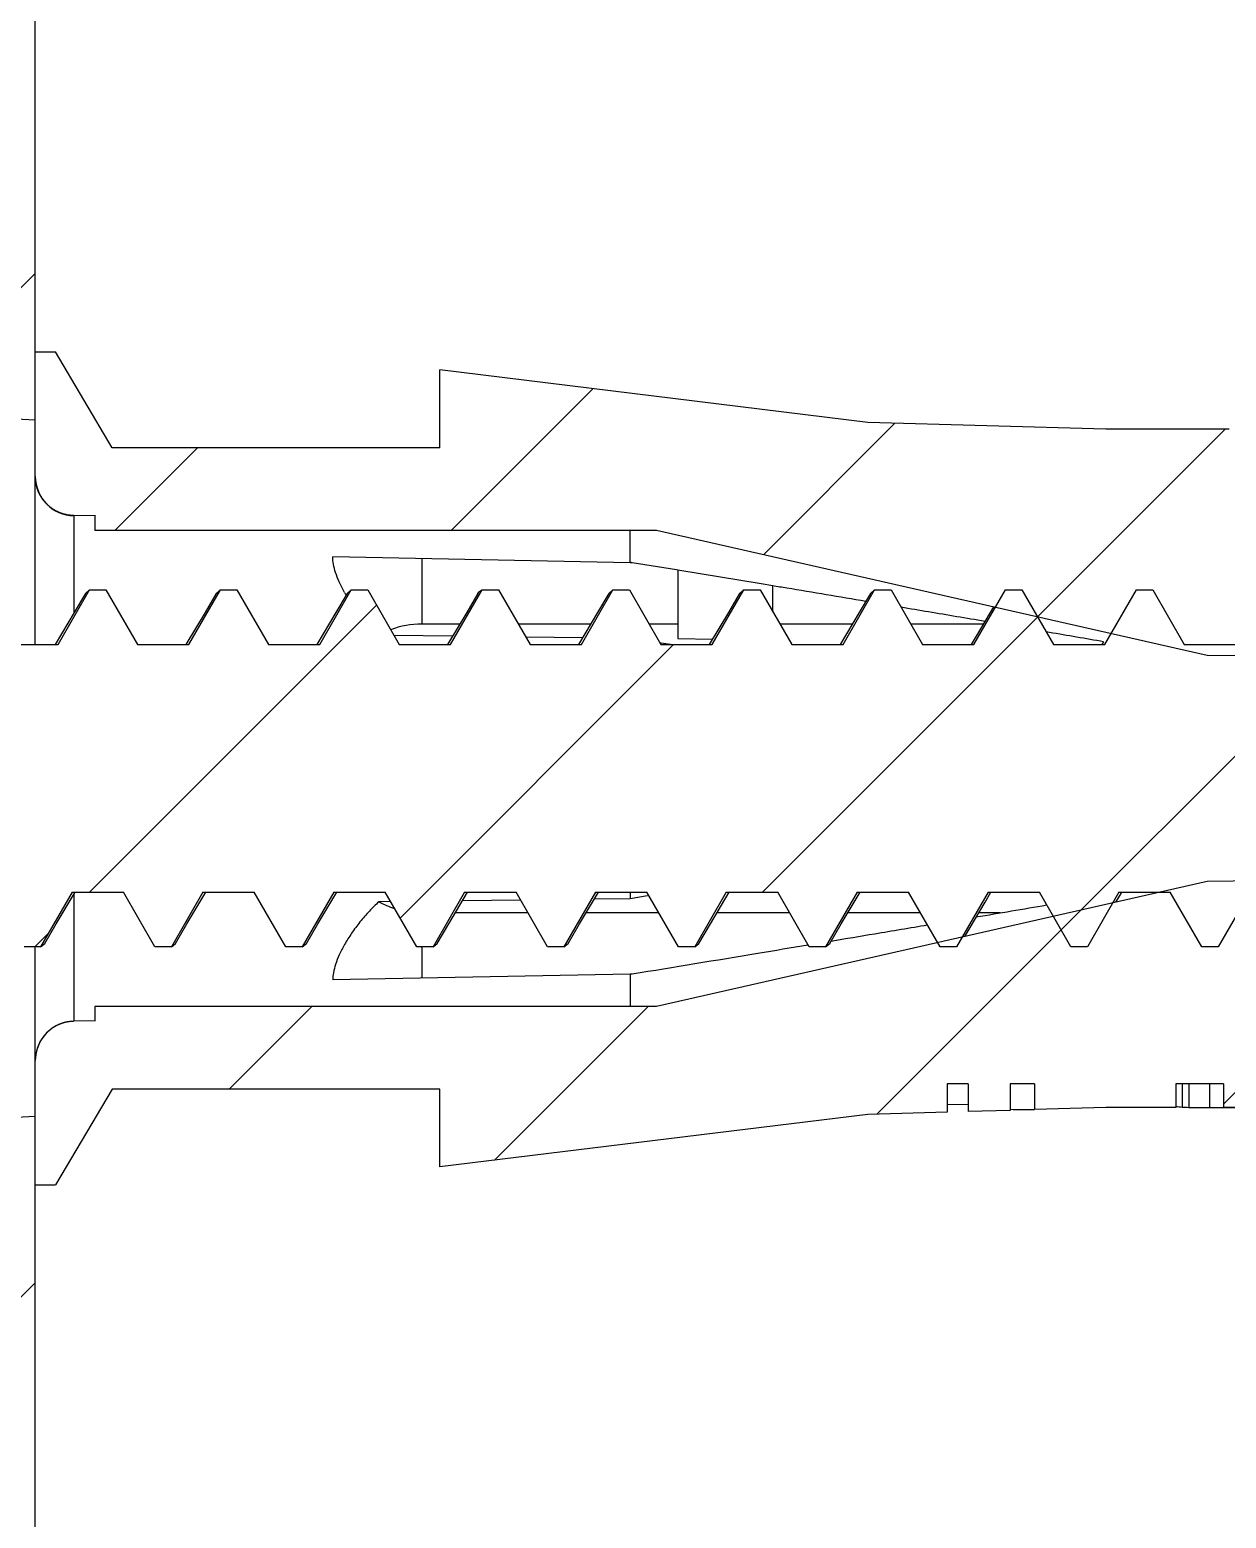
# Model space of a CAD drawing. Header units: millimetres. Extents: x 4625 to 5204, y 1432 to 1835.
# Drawn here: x 4853.82 to 4863.88, y 1698.96 to 1711.47 of the extents above; entities that cross this region are included whole.
import ezdxf

# ---------------------------------------------------------------- set-up
doc = ezdxf.new("R2010")
doc.units = ezdxf.units.MM
pattern_1 = [(45, (3863.7628, 1211.4677), (-1.4142136, 1.4142136), [])]

msp = doc.modelspace()

# ---------------------------------------------------------------- hatches: boundary and pattern name
at = {"linetype": 'Continuous'}
h = msp.add_hatch(dxfattribs=at)
h.set_pattern_fill('DEFAULT__7', color=5, scale=2, angle=45, style=0, pattern_type=0)
h.set_pattern_definition(pattern_1)
edge = h.paths.add_edge_path()
edge.add_line((4850.268, 1626.466), (4850.268, 1628.466))
edge.add_line((4851.368, 1628.562), (4850.268, 1628.466))
edge.add_line((4851.368, 1628.562), (4851.368, 1631.966))
edge.add_line((4850.268, 1632.062), (4851.368, 1631.966))
edge.add_line((4850.268, 1632.062), (4850.268, 1632.666))
edge.add_line((4852.468, 1634.166), (4850.268, 1632.666))
edge.add_line((4852.468, 1635.666), (4852.468, 1634.166))
edge.add_line((4853.868, 1635.739), (4852.468, 1635.666))
edge.add_line((4853.868, 1626.91), (4853.868, 1635.739))
edge.add_spline(control_points=[(4853.868, 1626.91), (4853.868, 1626.74), (4853.751, 1626.618), (4853.581, 1626.61)], knot_values=[0, 0, 0, 0, 1, 1, 1, 1], weights=[1, 0.814909, 0.814909, 1], degree=3, periodic=0)
edge.add_line((4850.268, 1626.466), (4853.581, 1626.61))
edge = h.paths.add_edge_path()
edge.add_line((4850.268, 1715.466), (4850.268, 1717.466))
edge.add_line((4850.268, 1717.466), (4853.581, 1717.321))
edge.add_spline(control_points=[(4853.868, 1717.021), (4853.868, 1717.191), (4853.751, 1717.313), (4853.581, 1717.321)], knot_values=[0, 0, 0, 0, 1, 1, 1, 1], weights=[1, 0.814909, 0.814909, 1], degree=3, periodic=0)
edge.add_line((4853.868, 1708.192), (4853.868, 1717.021))
edge.add_line((4853.868, 1708.192), (4852.468, 1708.266))
edge.add_line((4852.468, 1709.766), (4852.468, 1708.266))
edge.add_line((4852.468, 1709.766), (4850.268, 1711.266))
edge.add_line((4850.268, 1711.266), (4850.268, 1711.869))
edge.add_line((4850.268, 1711.869), (4851.368, 1711.966))
edge.add_line((4851.368, 1711.966), (4851.368, 1715.369))
edge.add_line((4851.368, 1715.369), (4850.268, 1715.466))
edge = h.paths.add_edge_path()
edge.add_line((4853.868, 1641.592), (4853.868, 1660.84))
edge.add_line((4853.868, 1641.592), (4852.468, 1641.666))
edge.add_line((4852.468, 1643.166), (4852.468, 1641.666))
edge.add_line((4852.468, 1643.166), (4850.268, 1644.666))
edge.add_line((4850.268, 1644.666), (4850.268, 1645.269))
edge.add_line((4850.268, 1645.269), (4851.368, 1645.366))
edge.add_line((4851.368, 1645.366), (4851.368, 1659.966))
edge.add_line((4850.268, 1660.062), (4851.368, 1659.966))
edge.add_line((4850.268, 1660.062), (4850.268, 1660.966))
edge.add_line((4850.268, 1660.966), (4851.368, 1660.927))
edge.add_line((4851.368, 1660.927), (4853.868, 1660.84))
edge = h.paths.add_edge_path()
edge.add_line((4853.868, 1683.091), (4853.868, 1702.339))
edge.add_line((4851.368, 1683.004), (4853.868, 1683.091))
edge.add_line((4850.268, 1682.966), (4851.368, 1683.004))
edge.add_line((4850.268, 1682.966), (4850.268, 1683.869))
edge.add_line((4850.268, 1683.869), (4851.368, 1683.966))
edge.add_line((4851.368, 1683.966), (4851.368, 1698.566))
edge.add_line((4850.268, 1698.662), (4851.368, 1698.566))
edge.add_line((4850.268, 1698.662), (4850.268, 1699.266))
edge.add_line((4852.468, 1700.766), (4850.268, 1699.266))
edge.add_line((4852.468, 1702.266), (4852.468, 1700.766))
edge.add_line((4853.868, 1702.339), (4852.468, 1702.266))
h = msp.add_hatch(dxfattribs=at)
h.set_pattern_fill('DEFAULT__5', color=5, scale=2, angle=45, style=0, pattern_type=0)
h.set_pattern_definition(pattern_1)
edge = h.paths.add_edge_path()
edge.add_line((4852.468, 1701.766), (4852.468, 1704.226))
edge.add_line((4852.168, 1701.766), (4852.468, 1701.766))
edge.add_line((4852.168, 1701.766), (4852.168, 1702.566))
edge.add_spline(control_points=[(4850.65, 1703.505), (4850.927, 1702.894), (4851.497, 1702.54), (4852.168, 1702.566)], knot_values=[0, 0, 0, 0, 1, 1, 1, 1], weights=[1, 0.886633, 0.886633, 1], degree=3, periodic=0)
edge.add_line((4850.65, 1703.505), (4851.967, 1704.516))
edge.add_line((4852.168, 1705.266), (4851.967, 1704.516))
edge.add_line((4852.168, 1705.266), (4851.967, 1706.016))
edge.add_line((4850.65, 1707.026), (4851.967, 1706.016))
edge.add_spline(control_points=[(4850.65, 1707.026), (4850.927, 1707.637), (4851.497, 1707.991), (4852.168, 1707.966)], knot_values=[0, 0, 0, 0, 1, 1, 1, 1], weights=[1, 0.886633, 0.886633, 1], degree=3, periodic=0)
edge.add_line((4852.168, 1707.966), (4852.168, 1708.766))
edge.add_line((4852.168, 1708.766), (4852.468, 1708.766))
edge.add_line((4852.468, 1706.306), (4852.468, 1708.766))
edge.add_line((4852.468, 1706.306), (4852.966, 1706.306))
edge.add_line((4852.966, 1706.306), (4853.224, 1706.754))
edge.add_line((4853.224, 1706.754), (4853.362, 1706.754))
edge.add_line((4853.362, 1706.754), (4853.621, 1706.306))
edge.add_line((4853.621, 1706.306), (4854.059, 1706.306))
edge.add_line((4854.059, 1706.306), (4854.324, 1706.766))
edge.add_line((4854.324, 1706.766), (4854.462, 1706.766))
edge.add_line((4854.462, 1706.766), (4854.727, 1706.306))
edge.add_line((4854.727, 1706.306), (4855.159, 1706.306))
edge.add_line((4855.159, 1706.306), (4855.424, 1706.766))
edge.add_line((4855.424, 1706.766), (4855.562, 1706.766))
edge.add_line((4855.562, 1706.766), (4855.827, 1706.306))
edge.add_line((4855.827, 1706.306), (4856.259, 1706.306))
edge.add_line((4856.259, 1706.306), (4856.524, 1706.766))
edge.add_line((4856.524, 1706.766), (4856.662, 1706.766))
edge.add_line((4856.662, 1706.766), (4856.927, 1706.306))
edge.add_line((4856.927, 1706.306), (4857.359, 1706.306))
edge.add_line((4857.359, 1706.306), (4857.624, 1706.766))
edge.add_line((4857.624, 1706.766), (4857.762, 1706.766))
edge.add_line((4857.762, 1706.766), (4858.027, 1706.306))
edge.add_line((4858.027, 1706.306), (4858.459, 1706.306))
edge.add_line((4858.459, 1706.306), (4858.724, 1706.766))
edge.add_line((4858.724, 1706.766), (4858.862, 1706.766))
edge.add_line((4858.862, 1706.766), (4859.127, 1706.306))
edge.add_line((4859.127, 1706.306), (4859.559, 1706.306))
edge.add_line((4859.559, 1706.306), (4859.824, 1706.766))
edge.add_line((4859.824, 1706.766), (4859.962, 1706.766))
edge.add_line((4859.962, 1706.766), (4860.227, 1706.306))
edge.add_line((4860.227, 1706.306), (4860.659, 1706.306))
edge.add_line((4860.659, 1706.306), (4860.924, 1706.766))
edge.add_line((4860.924, 1706.766), (4861.062, 1706.766))
edge.add_line((4861.062, 1706.766), (4861.327, 1706.306))
edge.add_line((4861.327, 1706.306), (4861.759, 1706.306))
edge.add_line((4861.759, 1706.306), (4862.024, 1706.766))
edge.add_line((4862.024, 1706.766), (4862.162, 1706.766))
edge.add_line((4862.162, 1706.766), (4862.427, 1706.306))
edge.add_line((4862.427, 1706.306), (4862.859, 1706.306))
edge.add_line((4862.859, 1706.306), (4863.124, 1706.766))
edge.add_line((4863.124, 1706.766), (4863.262, 1706.766))
edge.add_line((4863.262, 1706.766), (4863.527, 1706.306))
edge.add_line((4863.527, 1706.306), (4863.959, 1706.306))
edge.add_line((4863.959, 1706.306), (4864.224, 1706.766))
edge.add_line((4864.224, 1706.766), (4864.362, 1706.766))
edge.add_line((4864.362, 1706.766), (4864.627, 1706.306))
edge.add_line((4864.627, 1706.306), (4865.059, 1706.306))
edge.add_line((4865.059, 1706.306), (4865.324, 1706.766))
edge.add_line((4865.324, 1706.766), (4865.462, 1706.766))
edge.add_line((4865.462, 1706.766), (4865.727, 1706.306))
edge.add_line((4865.727, 1706.306), (4866.159, 1706.306))
edge.add_line((4866.159, 1706.306), (4866.424, 1706.766))
edge.add_line((4866.424, 1706.766), (4866.562, 1706.766))
edge.add_line((4866.562, 1706.766), (4866.827, 1706.306))
edge.add_line((4866.827, 1706.306), (4867.259, 1706.306))
edge.add_line((4867.259, 1706.306), (4867.524, 1706.766))
edge.add_line((4867.524, 1706.766), (4867.662, 1706.766))
edge.add_line((4867.662, 1706.766), (4867.927, 1706.306))
edge.add_line((4867.927, 1706.306), (4868.359, 1706.306))
edge.add_line((4868.359, 1706.306), (4868.624, 1706.766))
edge.add_line((4868.624, 1706.766), (4868.762, 1706.766))
edge.add_line((4868.762, 1706.766), (4869.027, 1706.306))
edge.add_line((4869.027, 1706.306), (4869.459, 1706.306))
edge.add_line((4869.459, 1706.306), (4869.724, 1706.766))
edge.add_line((4869.724, 1706.766), (4869.862, 1706.766))
edge.add_line((4869.862, 1706.766), (4870.127, 1706.306))
edge.add_line((4870.127, 1706.306), (4870.559, 1706.306))
edge.add_line((4870.559, 1706.306), (4870.824, 1706.766))
edge.add_line((4870.824, 1706.766), (4870.962, 1706.766))
edge.add_line((4870.962, 1706.766), (4871.227, 1706.306))
edge.add_line((4871.227, 1706.306), (4871.659, 1706.306))
edge.add_line((4871.659, 1706.306), (4871.924, 1706.766))
edge.add_line((4871.924, 1706.766), (4872.062, 1706.766))
edge.add_line((4872.062, 1706.766), (4872.327, 1706.306))
edge.add_line((4872.327, 1706.306), (4872.759, 1706.306))
edge.add_line((4872.759, 1706.306), (4873.024, 1706.766))
edge.add_line((4873.024, 1706.766), (4873.162, 1706.766))
edge.add_line((4873.162, 1706.766), (4873.427, 1706.306))
edge.add_line((4873.427, 1706.306), (4873.859, 1706.306))
edge.add_line((4873.859, 1706.306), (4874.124, 1706.766))
edge.add_line((4874.124, 1706.766), (4874.262, 1706.766))
edge.add_line((4874.262, 1706.766), (4874.527, 1706.306))
edge.add_line((4874.527, 1706.306), (4874.659, 1706.306))
edge.add_spline(control_points=[(4874.659, 1706.306), (4874.798, 1706.306), (4874.935, 1706.286), (4875.069, 1706.249)], knot_values=[0, 0, 0, 0, 1, 1, 1, 1], weights=[1, 0.993634, 0.993634, 1], degree=3, periodic=0)
edge.add_line((4875.069, 1706.249), (4875.224, 1706.518))
edge.add_line((4875.224, 1706.518), (4875.362, 1706.518))
edge.add_line((4875.362, 1706.518), (4875.65, 1706.018))
edge.add_line((4875.65, 1706.018), (4877.468, 1705.266))
edge.add_line((4876.076, 1704.689), (4877.468, 1705.266))
edge.add_line((4876.076, 1704.689), (4875.912, 1704.404))
edge.add_line((4875.912, 1704.404), (4875.774, 1704.404))
edge.add_line((4875.774, 1704.404), (4875.7, 1704.533))
edge.add_line((4875.233, 1704.34), (4875.7, 1704.533))
edge.add_spline(control_points=[(4875.101, 1704.292), (4875.146, 1704.306), (4875.19, 1704.322), (4875.233, 1704.34)], knot_values=[0, 0, 0, 0, 1, 1, 1, 1], weights=[1, 0.999274, 0.999274, 1], degree=3, periodic=0)
edge.add_line((4875.101, 1704.292), (4874.812, 1703.791))
edge.add_line((4874.812, 1703.791), (4874.674, 1703.791))
edge.add_line((4874.674, 1703.791), (4874.423, 1704.226))
edge.add_line((4873.977, 1704.226), (4874.423, 1704.226))
edge.add_line((4873.977, 1704.226), (4873.712, 1703.766))
edge.add_line((4873.712, 1703.766), (4873.574, 1703.766))
edge.add_line((4873.574, 1703.766), (4873.309, 1704.226))
edge.add_line((4872.877, 1704.226), (4873.309, 1704.226))
edge.add_line((4872.877, 1704.226), (4872.612, 1703.766))
edge.add_line((4872.612, 1703.766), (4872.474, 1703.766))
edge.add_line((4872.474, 1703.766), (4872.209, 1704.226))
edge.add_line((4871.777, 1704.226), (4872.209, 1704.226))
edge.add_line((4871.777, 1704.226), (4871.512, 1703.766))
edge.add_line((4871.512, 1703.766), (4871.374, 1703.766))
edge.add_line((4871.374, 1703.766), (4871.109, 1704.226))
edge.add_line((4870.677, 1704.226), (4871.109, 1704.226))
edge.add_line((4870.677, 1704.226), (4870.412, 1703.766))
edge.add_line((4870.412, 1703.766), (4870.274, 1703.766))
edge.add_line((4870.274, 1703.766), (4870.009, 1704.226))
edge.add_line((4869.577, 1704.226), (4870.009, 1704.226))
edge.add_line((4869.577, 1704.226), (4869.312, 1703.766))
edge.add_line((4869.312, 1703.766), (4869.174, 1703.766))
edge.add_line((4869.174, 1703.766), (4868.909, 1704.226))
edge.add_line((4868.477, 1704.226), (4868.909, 1704.226))
edge.add_line((4868.477, 1704.226), (4868.212, 1703.766))
edge.add_line((4868.212, 1703.766), (4868.074, 1703.766))
edge.add_line((4868.074, 1703.766), (4867.809, 1704.226))
edge.add_line((4867.377, 1704.226), (4867.809, 1704.226))
edge.add_line((4867.377, 1704.226), (4867.112, 1703.766))
edge.add_line((4867.112, 1703.766), (4866.974, 1703.766))
edge.add_line((4866.974, 1703.766), (4866.709, 1704.226))
edge.add_line((4866.277, 1704.226), (4866.709, 1704.226))
edge.add_line((4866.277, 1704.226), (4866.012, 1703.766))
edge.add_line((4866.012, 1703.766), (4865.874, 1703.766))
edge.add_line((4865.874, 1703.766), (4865.609, 1704.226))
edge.add_line((4865.177, 1704.226), (4865.609, 1704.226))
edge.add_line((4865.177, 1704.226), (4864.912, 1703.766))
edge.add_line((4864.912, 1703.766), (4864.774, 1703.766))
edge.add_line((4864.774, 1703.766), (4864.509, 1704.226))
edge.add_line((4864.077, 1704.226), (4864.509, 1704.226))
edge.add_line((4864.077, 1704.226), (4863.812, 1703.766))
edge.add_line((4863.812, 1703.766), (4863.674, 1703.766))
edge.add_line((4863.674, 1703.766), (4863.409, 1704.226))
edge.add_line((4862.977, 1704.226), (4863.409, 1704.226))
edge.add_line((4862.977, 1704.226), (4862.712, 1703.766))
edge.add_line((4862.712, 1703.766), (4862.574, 1703.766))
edge.add_line((4862.574, 1703.766), (4862.309, 1704.226))
edge.add_line((4861.877, 1704.226), (4862.309, 1704.226))
edge.add_line((4861.877, 1704.226), (4861.612, 1703.766))
edge.add_line((4861.612, 1703.766), (4861.474, 1703.766))
edge.add_line((4861.474, 1703.766), (4861.209, 1704.226))
edge.add_line((4860.777, 1704.226), (4861.209, 1704.226))
edge.add_line((4860.777, 1704.226), (4860.512, 1703.766))
edge.add_line((4860.512, 1703.766), (4860.374, 1703.766))
edge.add_line((4860.374, 1703.766), (4860.109, 1704.226))
edge.add_line((4859.677, 1704.226), (4860.109, 1704.226))
edge.add_line((4859.677, 1704.226), (4859.412, 1703.766))
edge.add_line((4859.412, 1703.766), (4859.274, 1703.766))
edge.add_line((4859.274, 1703.766), (4859.009, 1704.226))
edge.add_line((4858.577, 1704.226), (4859.009, 1704.226))
edge.add_line((4858.577, 1704.226), (4858.312, 1703.766))
edge.add_line((4858.312, 1703.766), (4858.174, 1703.766))
edge.add_line((4858.174, 1703.766), (4857.909, 1704.226))
edge.add_line((4857.477, 1704.226), (4857.909, 1704.226))
edge.add_line((4857.477, 1704.226), (4857.212, 1703.766))
edge.add_line((4857.212, 1703.766), (4857.074, 1703.766))
edge.add_line((4857.074, 1703.766), (4856.809, 1704.226))
edge.add_line((4856.377, 1704.226), (4856.809, 1704.226))
edge.add_line((4856.377, 1704.226), (4856.112, 1703.766))
edge.add_line((4856.112, 1703.766), (4855.974, 1703.766))
edge.add_line((4855.974, 1703.766), (4855.709, 1704.226))
edge.add_line((4855.277, 1704.226), (4855.709, 1704.226))
edge.add_line((4855.277, 1704.226), (4855.012, 1703.766))
edge.add_line((4855.012, 1703.766), (4854.874, 1703.766))
edge.add_line((4854.874, 1703.766), (4854.609, 1704.226))
edge.add_line((4854.177, 1704.226), (4854.609, 1704.226))
edge.add_line((4854.177, 1704.226), (4853.912, 1703.766))
edge.add_line((4853.912, 1703.766), (4853.774, 1703.766))
edge.add_line((4853.774, 1703.766), (4853.509, 1704.226))
edge.add_line((4852.944, 1704.226), (4853.509, 1704.226))
edge.add_line((4852.944, 1704.226), (4852.812, 1703.997))
edge.add_line((4852.812, 1703.997), (4852.674, 1703.997))
edge.add_line((4852.674, 1703.997), (4852.543, 1704.226))
edge.add_line((4852.468, 1704.226), (4852.543, 1704.226))
h = msp.add_hatch(dxfattribs=at)
h.set_pattern_fill('DEFAULT__6', color=5, scale=2, angle=45, style=0, pattern_type=0)
h.set_pattern_definition(pattern_1)
edge = h.paths.add_edge_path()
edge.add_line((4878.718, 1704.466), (4863.718, 1704.316))
edge.add_line((4878.718, 1704.466), (4878.718, 1703.216))
edge.add_line((4878.718, 1703.216), (4877.318, 1702.816))
edge.add_line((4877.318, 1702.816), (4876.018, 1702.816))
edge.add_line((4876.018, 1702.816), (4874.318, 1702.416))
edge.add_line((4874.318, 1702.416), (4873.674, 1702.416))
edge.add_line((4873.674, 1702.616), (4873.674, 1702.416))
edge.add_line((4873.674, 1702.616), (4873.044, 1702.616))
edge.add_line((4873.044, 1702.616), (4873.044, 1702.416))
edge.add_line((4873.044, 1702.416), (4872.097, 1702.416))
edge.add_line((4872.097, 1702.616), (4872.097, 1702.416))
edge.add_line((4872.097, 1702.616), (4871.867, 1702.616))
edge.add_line((4871.867, 1702.616), (4871.867, 1702.416))
edge.add_line((4871.867, 1702.416), (4871.169, 1702.416))
edge.add_line((4871.169, 1702.616), (4871.169, 1702.416))
edge.add_line((4871.169, 1702.616), (4870.255, 1702.616))
edge.add_line((4870.255, 1702.616), (4870.255, 1702.416))
edge.add_line((4870.255, 1702.416), (4869.868, 1702.416))
edge.add_line((4869.868, 1702.616), (4869.868, 1702.416))
edge.add_line((4869.868, 1702.616), (4869.472, 1702.616))
edge.add_line((4869.472, 1702.616), (4869.472, 1702.416))
edge.add_line((4869.472, 1702.416), (4869.206, 1702.416))
edge.add_line((4869.206, 1702.616), (4869.206, 1702.416))
edge.add_line((4869.206, 1702.616), (4869.046, 1702.616))
edge.add_line((4869.046, 1702.616), (4869.046, 1702.416))
edge.add_line((4869.046, 1702.416), (4868.78, 1702.416))
edge.add_line((4868.78, 1702.616), (4868.78, 1702.416))
edge.add_line((4868.78, 1702.616), (4868.62, 1702.616))
edge.add_line((4868.62, 1702.616), (4868.62, 1702.416))
edge.add_line((4868.62, 1702.416), (4868.354, 1702.416))
edge.add_line((4868.354, 1702.616), (4868.354, 1702.416))
edge.add_line((4868.354, 1702.616), (4868.195, 1702.616))
edge.add_line((4868.195, 1702.616), (4868.195, 1702.416))
edge.add_line((4868.195, 1702.416), (4867.929, 1702.416))
edge.add_line((4867.929, 1702.616), (4867.929, 1702.416))
edge.add_line((4867.929, 1702.616), (4867.769, 1702.616))
edge.add_line((4867.769, 1702.616), (4867.769, 1702.416))
edge.add_line((4867.769, 1702.416), (4867.503, 1702.416))
edge.add_line((4867.503, 1702.616), (4867.503, 1702.416))
edge.add_line((4867.503, 1702.616), (4867.343, 1702.616))
edge.add_line((4867.343, 1702.616), (4867.343, 1702.416))
edge.add_line((4867.343, 1702.416), (4867.077, 1702.416))
edge.add_line((4867.077, 1702.616), (4867.077, 1702.416))
edge.add_line((4867.077, 1702.616), (4865.968, 1702.616))
edge.add_line((4865.968, 1702.616), (4865.968, 1702.416))
edge.add_line((4865.968, 1702.416), (4865.647, 1702.416))
edge.add_line((4865.647, 1702.416), (4865.647, 1702.666))
edge.add_line((4865.647, 1702.666), (4865.489, 1702.666))
edge.add_line((4865.489, 1702.416), (4865.489, 1702.666))
edge.add_line((4865.489, 1702.416), (4865.154, 1702.416))
edge.add_line((4865.154, 1702.416), (4865.154, 1702.666))
edge.add_line((4865.154, 1702.666), (4864.982, 1702.666))
edge.add_line((4864.982, 1702.416), (4864.982, 1702.666))
edge.add_line((4864.982, 1702.416), (4864.647, 1702.416))
edge.add_line((4864.647, 1702.416), (4864.647, 1702.666))
edge.add_line((4864.647, 1702.666), (4864.489, 1702.666))
edge.add_line((4864.489, 1702.416), (4864.489, 1702.666))
edge.add_line((4864.489, 1702.416), (4863.856, 1702.416))
edge.add_line((4863.856, 1702.616), (4863.856, 1702.416))
edge.add_line((4863.856, 1702.616), (4863.457, 1702.616))
edge.add_line((4863.457, 1702.616), (4863.457, 1702.416))
edge.add_line((4863.457, 1702.416), (4862.868, 1702.416))
edge.add_line((4862.868, 1702.416), (4862.268, 1702.398))
edge.add_line((4862.268, 1702.616), (4862.268, 1702.398))
edge.add_line((4862.268, 1702.616), (4862.064, 1702.616))
edge.add_line((4862.064, 1702.616), (4862.064, 1702.392))
edge.add_line((4862.064, 1702.392), (4861.709, 1702.382))
edge.add_line((4861.709, 1702.616), (4861.709, 1702.382))
edge.add_line((4861.709, 1702.616), (4861.535, 1702.616))
edge.add_line((4861.535, 1702.616), (4861.535, 1702.377))
edge.add_line((4861.535, 1702.377), (4860.868, 1702.358))
edge.add_line((4860.868, 1702.358), (4857.268, 1701.916))
edge.add_line((4857.268, 1701.916), (4857.268, 1702.57))
edge.add_line((4857.268, 1702.57), (4854.515, 1702.57))
edge.add_line((4854.515, 1702.57), (4854.038, 1701.766))
edge.add_line((4853.868, 1701.766), (4854.038, 1701.766))
edge.add_line((4853.868, 1701.766), (4853.868, 1702.811))
edge.add_spline(control_points=[(4854.193, 1703.141), (4854.002, 1703.137), (4853.868, 1703.001), (4853.868, 1702.811)], knot_values=[0, 0, 0, 0, 1, 1, 1, 1], weights=[1, 0.808503, 0.808503, 1], degree=3, periodic=0)
edge.add_line((4854.374, 1703.143), (4854.193, 1703.141))
edge.add_line((4854.374, 1703.143), (4854.368, 1703.143))
edge.add_line((4854.368, 1703.266), (4854.368, 1703.143))
edge.add_line((4859.089, 1703.266), (4854.368, 1703.266))
edge.add_line((4863.718, 1704.316), (4859.089, 1703.266))
edge = h.paths.add_edge_path()
edge.add_line((4878.718, 1706.066), (4863.718, 1706.216))
edge.add_line((4863.718, 1706.216), (4859.089, 1707.266))
edge.add_line((4859.089, 1707.266), (4854.368, 1707.266))
edge.add_line((4854.368, 1707.388), (4854.368, 1707.266))
edge.add_line((4854.374, 1707.388), (4854.368, 1707.388))
edge.add_line((4854.374, 1707.388), (4854.193, 1707.391))
edge.add_spline(control_points=[(4854.193, 1707.391), (4854.002, 1707.394), (4853.868, 1707.53), (4853.868, 1707.72)], knot_values=[0, 0, 0, 0, 1, 1, 1, 1], weights=[1, 0.808503, 0.808503, 1], degree=3, periodic=0)
edge.add_line((4853.868, 1707.72), (4853.868, 1708.766))
edge.add_line((4853.868, 1708.766), (4854.038, 1708.766))
edge.add_line((4854.515, 1707.961), (4854.038, 1708.766))
edge.add_line((4857.268, 1707.961), (4854.515, 1707.961))
edge.add_line((4857.268, 1707.961), (4857.268, 1708.616))
edge.add_line((4860.868, 1708.173), (4857.268, 1708.616))
edge.add_line((4862.868, 1708.116), (4860.868, 1708.173))
edge.add_line((4863.903, 1708.116), (4862.868, 1708.116))
edge.add_line((4863.903, 1708.116), (4863.903, 1707.916))
edge.add_line((4864.452, 1707.916), (4863.903, 1707.916))
edge.add_line((4864.452, 1708.116), (4864.452, 1707.916))
edge.add_line((4864.519, 1708.116), (4864.452, 1708.116))
edge.add_line((4864.519, 1708.116), (4864.519, 1707.916))
edge.add_line((4865.05, 1707.916), (4864.519, 1707.916))
edge.add_line((4865.05, 1708.116), (4865.05, 1707.916))
edge.add_line((4865.41, 1708.116), (4865.05, 1708.116))
edge.add_line((4865.41, 1708.116), (4865.41, 1707.916))
edge.add_line((4865.864, 1707.916), (4865.41, 1707.916))
edge.add_line((4865.864, 1708.116), (4865.864, 1707.916))
edge.add_line((4865.945, 1708.116), (4865.864, 1708.116))
edge.add_line((4865.945, 1708.116), (4865.945, 1707.916))
edge.add_line((4866.258, 1707.916), (4865.945, 1707.916))
edge.add_line((4866.258, 1708.116), (4866.258, 1707.916))
edge.add_line((4866.588, 1708.116), (4866.258, 1708.116))
edge.add_line((4866.588, 1708.116), (4866.588, 1707.916))
edge.add_line((4867.738, 1707.916), (4866.588, 1707.916))
edge.add_line((4867.738, 1708.116), (4867.738, 1707.916))
edge.add_line((4868.091, 1708.116), (4867.738, 1708.116))
edge.add_line((4868.091, 1708.116), (4868.091, 1707.916))
edge.add_line((4868.545, 1707.916), (4868.091, 1707.916))
edge.add_line((4868.545, 1708.116), (4868.545, 1707.916))
edge.add_line((4868.626, 1708.116), (4868.545, 1708.116))
edge.add_line((4868.626, 1708.116), (4868.626, 1707.916))
edge.add_line((4868.939, 1707.916), (4868.626, 1707.916))
edge.add_line((4868.939, 1708.116), (4868.939, 1707.916))
edge.add_line((4869.419, 1708.116), (4868.939, 1708.116))
edge.add_line((4869.419, 1708.116), (4869.419, 1707.916))
edge.add_line((4869.793, 1707.916), (4869.419, 1707.916))
edge.add_line((4869.793, 1708.116), (4869.793, 1707.916))
edge.add_line((4869.859, 1708.116), (4869.793, 1708.116))
edge.add_line((4869.859, 1708.116), (4869.859, 1707.916))
edge.add_line((4870.351, 1707.916), (4869.859, 1707.916))
edge.add_line((4870.351, 1708.116), (4870.351, 1707.916))
edge.add_line((4874.318, 1708.116), (4870.351, 1708.116))
edge.add_line((4876.018, 1707.716), (4874.318, 1708.116))
edge.add_line((4877.318, 1707.716), (4876.018, 1707.716))
edge.add_line((4878.718, 1707.316), (4877.318, 1707.716))
edge.add_line((4878.718, 1707.316), (4878.718, 1706.066))

# ---------------------------------------------------------------- linework, layer by layer
at = {"color": 7, "linetype": 'Continuous'}
for p, q in [((4853.868, 1706.306), (4853.868, 1717.021)), ((4853.868, 1708.192), (4853.868, 1717.021)), ((4853.868, 1708.766), (4854.038, 1708.766)), ((4853.868, 1708.766), (4854.038, 1708.766)), ((4853.868, 1707.72), (4853.868, 1708.766)), ((4854.515, 1707.961), (4854.038, 1708.766)), ((4854.515, 1707.961), (4854.038, 1708.766)), ((4860.868, 1708.173), (4857.268, 1708.616)), ((4857.268, 1707.961), (4857.268, 1708.616)), ((4860.868, 1708.173), (4857.268, 1708.616)), ((4857.268, 1707.961), (4857.268, 1708.616)), ((4853.868, 1708.192), (4852.468, 1708.266)), ((4853.868, 1708.192), (4852.468, 1708.266)), ((4862.868, 1708.116), (4860.868, 1708.173)), ((4862.868, 1708.116), (4860.868, 1708.173)), ((4863.903, 1708.116), (4862.868, 1708.116)), ((4863.903, 1708.116), (4862.868, 1708.116)), ((4857.268, 1707.961), (4854.515, 1707.961)), ((4857.268, 1707.961), (4854.515, 1707.961)), ((4854.374, 1707.388), (4854.193, 1707.391)), ((4854.193, 1707.391), (4854.193, 1706.572)), ((4854.374, 1707.388), (4854.193, 1707.391)), ((4854.374, 1707.388), (4854.368, 1707.388)), ((4854.368, 1707.388), (4854.368, 1707.266)), ((4854.374, 1707.388), (4854.368, 1707.388)), ((4854.368, 1707.388), (4854.368, 1707.266)), ((4859.089, 1707.266), (4854.368, 1707.266)), ((4859.089, 1707.266), (4854.368, 1707.266)), ((4858.868, 1706.998), (4858.868, 1707.266)), ((4863.718, 1706.216), (4859.089, 1707.266)), ((4863.718, 1706.216), (4859.089, 1707.266)), ((4858.868, 1706.995), (4856.368, 1707.043)), ((4857.118, 1707.029), (4857.118, 1706.479)), ((4858.886, 1706.995), (4858.868, 1706.998)), ((4858.886, 1706.995), (4858.868, 1706.995)), ((4859.259, 1706.934), (4858.886, 1706.995)), ((4859.268, 1706.932), (4859.259, 1706.934)), ((4859.97, 1706.816), (4859.268, 1706.932)), ((4859.268, 1706.932), (4859.268, 1706.357)), ((4860.068, 1706.8), (4859.97, 1706.816)), ((4860.068, 1706.582), (4860.068, 1706.8)), ((4854.059, 1706.306), (4854.324, 1706.766)), ((4854.059, 1706.306), (4854.324, 1706.766)), ((4854.289, 1706.736), (4854.195, 1706.576)), ((4854.289, 1706.736), (4854.324, 1706.766)), ((4854.324, 1706.766), (4854.462, 1706.766)), ((4854.324, 1706.766), (4854.462, 1706.766)), ((4854.462, 1706.766), (4854.727, 1706.306)), ((4854.462, 1706.766), (4854.727, 1706.306)), ((4855.159, 1706.306), (4855.424, 1706.766)), ((4855.159, 1706.306), (4855.424, 1706.766)), ((4855.389, 1706.736), (4855.295, 1706.576)), ((4855.389, 1706.736), (4855.424, 1706.766)), ((4855.424, 1706.766), (4855.562, 1706.766)), ((4855.424, 1706.766), (4855.562, 1706.766)), ((4855.562, 1706.766), (4855.827, 1706.306)), ((4855.562, 1706.766), (4855.827, 1706.306)), ((4856.259, 1706.306), (4856.524, 1706.766)), ((4856.259, 1706.306), (4856.524, 1706.766)), ((4856.489, 1706.736), (4856.395, 1706.576)), ((4856.489, 1706.736), (4856.524, 1706.766)), ((4856.524, 1706.766), (4856.662, 1706.766)), ((4856.524, 1706.766), (4856.662, 1706.766)), ((4856.662, 1706.766), (4856.927, 1706.306)), ((4856.662, 1706.766), (4856.927, 1706.306)), ((4857.359, 1706.306), (4857.624, 1706.766)), ((4857.359, 1706.306), (4857.624, 1706.766)), ((4857.589, 1706.736), (4857.495, 1706.576)), ((4857.589, 1706.736), (4857.599, 1706.75)), ((4857.624, 1706.766), (4857.762, 1706.766)), ((4857.624, 1706.766), (4857.762, 1706.766)), ((4857.762, 1706.766), (4858.027, 1706.306)), ((4857.762, 1706.766), (4858.027, 1706.306)), ((4858.459, 1706.306), (4858.724, 1706.766)), ((4858.459, 1706.306), (4858.724, 1706.766)), ((4858.689, 1706.736), (4858.595, 1706.576)), ((4858.689, 1706.736), (4858.724, 1706.766)), ((4858.724, 1706.766), (4858.862, 1706.766)), ((4858.724, 1706.766), (4858.862, 1706.766)), ((4858.862, 1706.766), (4859.127, 1706.306)), ((4858.862, 1706.766), (4859.127, 1706.306)), ((4859.559, 1706.306), (4859.824, 1706.766)), ((4859.559, 1706.306), (4859.824, 1706.766)), ((4859.789, 1706.736), (4859.695, 1706.576)), ((4859.789, 1706.736), (4859.824, 1706.766)), ((4859.824, 1706.766), (4859.962, 1706.766)), ((4859.824, 1706.766), (4859.962, 1706.766)), ((4859.962, 1706.766), (4860.227, 1706.306)), ((4859.962, 1706.766), (4860.227, 1706.306)), ((4860.659, 1706.306), (4860.924, 1706.766)), ((4860.659, 1706.306), (4860.924, 1706.766)), ((4860.889, 1706.736), (4860.795, 1706.576)), ((4860.889, 1706.736), (4860.924, 1706.766)), ((4860.924, 1706.766), (4861.062, 1706.766)), ((4860.924, 1706.766), (4861.062, 1706.766)), ((4861.062, 1706.766), (4861.327, 1706.306)), ((4861.062, 1706.766), (4861.327, 1706.306)), ((4861.759, 1706.306), (4862.024, 1706.766)), ((4861.759, 1706.306), (4862.024, 1706.766)), ((4862.024, 1706.766), (4862.162, 1706.766)), ((4862.024, 1706.766), (4862.162, 1706.766)), ((4862.162, 1706.766), (4862.427, 1706.306)), ((4862.162, 1706.766), (4862.427, 1706.306)), ((4862.859, 1706.306), (4863.124, 1706.766)), ((4862.859, 1706.306), (4863.124, 1706.766)), ((4863.124, 1706.766), (4863.262, 1706.766)), ((4863.124, 1706.766), (4863.262, 1706.766)), ((4863.262, 1706.766), (4863.527, 1706.306)), ((4863.262, 1706.766), (4863.527, 1706.306)), ((4854.195, 1706.576), (4854.034, 1706.306)), ((4855.295, 1706.576), (4855.134, 1706.306)), ((4856.395, 1706.576), (4856.234, 1706.306)), ((4857.495, 1706.576), (4857.334, 1706.306)), ((4858.595, 1706.576), (4858.434, 1706.306)), ((4859.695, 1706.576), (4859.534, 1706.306)), ((4860.795, 1706.576), (4860.634, 1706.306)), ((4861.923, 1706.623), (4861.785, 1706.391)), ((4857.438, 1706.479), (4857.118, 1706.479)), ((4858.538, 1706.479), (4857.927, 1706.479)), ((4859.268, 1706.479), (4859.027, 1706.479)), ((4860.738, 1706.479), (4860.127, 1706.479)), ((4861.838, 1706.479), (4861.227, 1706.479)), ((4853.621, 1706.306), (4854.059, 1706.306)), ((4853.621, 1706.306), (4854.059, 1706.306)), ((4854.727, 1706.306), (4855.159, 1706.306)), ((4854.727, 1706.306), (4855.159, 1706.306)), ((4855.827, 1706.306), (4856.259, 1706.306)), ((4855.827, 1706.306), (4856.259, 1706.306)), ((4856.882, 1706.385), (4857.378, 1706.379)), ((4856.927, 1706.306), (4857.359, 1706.306)), ((4856.927, 1706.306), (4857.359, 1706.306)), ((4857.989, 1706.372), (4858.47, 1706.366)), ((4858.027, 1706.306), (4858.459, 1706.306)), ((4858.027, 1706.306), (4858.459, 1706.306)), ((4859.13, 1706.319), (4859.119, 1706.32)), ((4859.127, 1706.306), (4859.559, 1706.306)), ((4859.127, 1706.306), (4859.559, 1706.306)), ((4859.208, 1706.306), (4859.13, 1706.319)), ((4859.268, 1706.357), (4859.563, 1706.353)), ((4860.227, 1706.306), (4860.659, 1706.306)), ((4860.227, 1706.306), (4860.659, 1706.306)), ((4861.327, 1706.306), (4861.759, 1706.306)), ((4861.327, 1706.306), (4861.759, 1706.306)), ((4861.785, 1706.391), (4861.734, 1706.306)), ((4862.427, 1706.306), (4862.859, 1706.306)), ((4862.427, 1706.306), (4862.859, 1706.306)), ((4862.848, 1706.33), (4862.822, 1706.335)), ((4862.848, 1706.329), (4862.834, 1706.306)), ((4863.527, 1706.306), (4863.959, 1706.306)), ((4863.527, 1706.306), (4863.959, 1706.306)), ((4878.718, 1706.066), (4863.718, 1706.216)), ((4878.718, 1706.066), (4863.718, 1706.216)), ((4878.718, 1704.466), (4863.718, 1704.316)), ((4878.718, 1704.466), (4863.718, 1704.316)), ((4863.718, 1704.316), (4859.089, 1703.266)), ((4863.718, 1704.316), (4859.089, 1703.266)), ((4854.177, 1704.226), (4853.912, 1703.766)), ((4854.177, 1704.226), (4853.912, 1703.766)), ((4854.043, 1703.959), (4854.202, 1704.226)), ((4854.177, 1704.226), (4854.609, 1704.226)), ((4854.177, 1704.226), (4854.609, 1704.226)), ((4854.193, 1704.21), (4854.193, 1703.141)), ((4854.874, 1703.766), (4854.609, 1704.226)), ((4854.874, 1703.766), (4854.609, 1704.226)), ((4855.277, 1704.226), (4855.012, 1703.766)), ((4855.277, 1704.226), (4855.012, 1703.766)), ((4855.143, 1703.959), (4855.302, 1704.226)), ((4855.277, 1704.226), (4855.709, 1704.226)), ((4855.277, 1704.226), (4855.709, 1704.226)), ((4855.974, 1703.766), (4855.709, 1704.226)), ((4855.974, 1703.766), (4855.709, 1704.226)), ((4856.377, 1704.226), (4856.112, 1703.766)), ((4856.377, 1704.226), (4856.112, 1703.766)), ((4856.243, 1703.959), (4856.402, 1704.226)), ((4856.377, 1704.226), (4856.809, 1704.226)), ((4856.377, 1704.226), (4856.809, 1704.226)), ((4857.074, 1703.766), (4856.809, 1704.226)), ((4857.074, 1703.766), (4856.809, 1704.226)), ((4857.477, 1704.226), (4857.212, 1703.766)), ((4857.477, 1704.226), (4857.212, 1703.766)), ((4857.343, 1703.959), (4857.502, 1704.226)), ((4857.477, 1704.226), (4857.909, 1704.226)), ((4857.477, 1704.226), (4857.909, 1704.226)), ((4858.174, 1703.766), (4857.909, 1704.226)), ((4858.174, 1703.766), (4857.909, 1704.226)), ((4858.577, 1704.226), (4858.312, 1703.766)), ((4858.577, 1704.226), (4858.312, 1703.766)), ((4858.443, 1703.959), (4858.602, 1704.226)), ((4858.868, 1704.17), (4858.567, 1704.166)), ((4858.577, 1704.226), (4859.009, 1704.226)), ((4858.577, 1704.226), (4859.009, 1704.226)), ((4858.868, 1704.226), (4858.868, 1704.17)), ((4859.014, 1704.194), (4858.868, 1704.17)), ((4859.274, 1703.766), (4859.009, 1704.226)), ((4859.274, 1703.766), (4859.009, 1704.226)), ((4859.677, 1704.226), (4859.412, 1703.766)), ((4859.677, 1704.226), (4859.412, 1703.766)), ((4859.543, 1703.959), (4859.702, 1704.226)), ((4859.677, 1704.226), (4860.109, 1704.226)), ((4859.677, 1704.226), (4860.109, 1704.226)), ((4860.374, 1703.766), (4860.109, 1704.226)), ((4860.374, 1703.766), (4860.109, 1704.226)), ((4860.777, 1704.226), (4860.512, 1703.766)), ((4860.777, 1704.226), (4860.512, 1703.766)), ((4860.643, 1703.959), (4860.802, 1704.226)), ((4860.777, 1704.226), (4861.209, 1704.226)), ((4860.777, 1704.226), (4861.209, 1704.226)), ((4861.474, 1703.766), (4861.209, 1704.226)), ((4861.474, 1703.766), (4861.209, 1704.226)), ((4861.877, 1704.226), (4861.612, 1703.766)), ((4861.877, 1704.226), (4861.612, 1703.766)), ((4861.853, 1704.143), (4861.902, 1704.226)), ((4861.877, 1704.226), (4862.309, 1704.226)), ((4861.877, 1704.226), (4862.309, 1704.226)), ((4862.574, 1703.766), (4862.309, 1704.226)), ((4862.574, 1703.766), (4862.309, 1704.226)), ((4862.977, 1704.226), (4862.712, 1703.766)), ((4862.977, 1704.226), (4862.712, 1703.766)), ((4862.952, 1704.142), (4862.996, 1704.215)), ((4862.977, 1704.226), (4863.409, 1704.226)), ((4862.977, 1704.226), (4863.409, 1704.226)), ((4862.996, 1704.215), (4863.002, 1704.226)), ((4863.674, 1703.766), (4863.409, 1704.226)), ((4863.674, 1703.766), (4863.409, 1704.226)), ((4864.077, 1704.226), (4863.812, 1703.766)), ((4864.077, 1704.226), (4863.812, 1703.766)), ((4856.855, 1704.146), (4856.756, 1704.145)), ((4858.009, 1704.052), (4857.399, 1704.052)), ((4857.947, 1704.159), (4857.459, 1704.153)), ((4859.109, 1704.052), (4858.499, 1704.052)), ((4860.209, 1704.052), (4859.599, 1704.052)), ((4861.309, 1704.052), (4860.699, 1704.052)), ((4861.681, 1703.854), (4861.853, 1704.143)), ((4861.98, 1704.052), (4861.799, 1704.052)), ((4853.947, 1703.795), (4854.043, 1703.959)), ((4855.047, 1703.795), (4855.143, 1703.959)), ((4856.147, 1703.795), (4856.243, 1703.959)), ((4857.247, 1703.795), (4857.343, 1703.959)), ((4858.347, 1703.795), (4858.443, 1703.959)), ((4859.447, 1703.795), (4859.543, 1703.959)), ((4860.547, 1703.795), (4860.643, 1703.959)), ((4853.912, 1703.766), (4853.947, 1703.795)), ((4855.012, 1703.766), (4855.047, 1703.795)), ((4856.112, 1703.766), (4856.147, 1703.795)), ((4857.212, 1703.766), (4857.247, 1703.795)), ((4858.312, 1703.766), (4858.347, 1703.795)), ((4859.412, 1703.766), (4859.447, 1703.795)), ((4860.512, 1703.766), (4860.547, 1703.795)), ((4853.912, 1703.766), (4853.774, 1703.766)), ((4853.912, 1703.766), (4853.774, 1703.766)), ((4853.868, 1639.706), (4853.868, 1703.764)), ((4855.012, 1703.766), (4854.874, 1703.766)), ((4855.012, 1703.766), (4854.874, 1703.766)), ((4856.112, 1703.766), (4855.974, 1703.766)), ((4856.112, 1703.766), (4855.974, 1703.766)), ((4857.212, 1703.766), (4857.074, 1703.766)), ((4857.212, 1703.766), (4857.074, 1703.766)), ((4857.118, 1703.766), (4857.118, 1703.503)), ((4858.312, 1703.766), (4858.174, 1703.766)), ((4858.312, 1703.766), (4858.174, 1703.766)), ((4859.412, 1703.766), (4859.274, 1703.766)), ((4859.412, 1703.766), (4859.274, 1703.766)), ((4860.512, 1703.766), (4860.374, 1703.766)), ((4860.512, 1703.766), (4860.374, 1703.766)), ((4861.612, 1703.766), (4861.474, 1703.766)), ((4861.612, 1703.766), (4861.474, 1703.766)), ((4862.712, 1703.766), (4862.574, 1703.766)), ((4862.712, 1703.766), (4862.574, 1703.766)), ((4863.812, 1703.766), (4863.674, 1703.766)), ((4863.812, 1703.766), (4863.674, 1703.766)), ((4858.868, 1703.536), (4856.368, 1703.488)), ((4858.886, 1703.536), (4858.868, 1703.533)), ((4858.886, 1703.536), (4858.868, 1703.536)), ((4858.868, 1703.533), (4858.868, 1703.266)), ((4859.089, 1703.266), (4854.368, 1703.266)), ((4854.368, 1703.266), (4854.368, 1703.143)), ((4859.089, 1703.266), (4854.368, 1703.266)), ((4854.368, 1703.266), (4854.368, 1703.143)), ((4854.374, 1703.143), (4854.193, 1703.141)), ((4854.374, 1703.143), (4854.193, 1703.141)), ((4854.374, 1703.143), (4854.368, 1703.143)), ((4854.374, 1703.143), (4854.368, 1703.143)), ((4853.868, 1701.766), (4853.868, 1702.811)), ((4854.515, 1702.57), (4854.038, 1701.766)), ((4854.515, 1702.57), (4854.038, 1701.766)), ((4857.268, 1702.57), (4854.515, 1702.57)), ((4857.268, 1702.57), (4854.515, 1702.57)), ((4857.268, 1701.916), (4857.268, 1702.57)), ((4857.268, 1701.916), (4857.268, 1702.57)), ((4861.709, 1702.616), (4861.535, 1702.616)), ((4861.535, 1702.616), (4861.535, 1702.377)), ((4861.535, 1702.616), (4861.535, 1702.377)), ((4861.709, 1702.616), (4861.535, 1702.616)), ((4861.709, 1702.616), (4861.709, 1702.382)), ((4861.709, 1702.616), (4861.709, 1702.382)), ((4862.268, 1702.616), (4862.064, 1702.616)), ((4862.064, 1702.616), (4862.064, 1702.392)), ((4862.064, 1702.616), (4862.064, 1702.392)), ((4862.268, 1702.616), (4862.064, 1702.616)), ((4862.268, 1702.616), (4862.268, 1702.398)), ((4862.268, 1702.616), (4862.268, 1702.398)), ((4863.856, 1702.616), (4863.457, 1702.616)), ((4863.457, 1702.616), (4863.457, 1702.416)), ((4863.457, 1702.616), (4863.457, 1702.416)), ((4863.856, 1702.616), (4863.457, 1702.616)), ((4863.508, 1702.619), (4863.508, 1702.418)), ((4863.566, 1702.617), (4863.566, 1702.417)), ((4863.74, 1702.616), (4863.74, 1702.416)), ((4863.856, 1702.616), (4863.856, 1702.416)), ((4863.856, 1702.616), (4863.856, 1702.416)), ((4861.535, 1702.44), (4861.709, 1702.445)), ((4862.868, 1702.416), (4862.268, 1702.398)), ((4862.868, 1702.416), (4862.268, 1702.398)), ((4863.457, 1702.416), (4862.868, 1702.416)), ((4863.457, 1702.416), (4862.868, 1702.416)), ((4863.74, 1702.416), (4864.489, 1702.416)), ((4864.489, 1702.416), (4863.856, 1702.416)), ((4853.868, 1702.339), (4852.468, 1702.266)), ((4853.868, 1702.339), (4852.468, 1702.266)), ((4853.868, 1683.091), (4853.868, 1702.339)), ((4860.868, 1702.358), (4857.268, 1701.916)), ((4860.868, 1702.358), (4857.268, 1701.916)), ((4861.535, 1702.377), (4860.868, 1702.358)), ((4861.535, 1702.377), (4860.868, 1702.358)), ((4862.064, 1702.392), (4861.709, 1702.382)), ((4862.064, 1702.392), (4861.709, 1702.382)), ((4853.868, 1701.766), (4854.038, 1701.766)), ((4853.868, 1701.766), (4854.038, 1701.766))]:
    msp.add_line(p, q, dxfattribs=at)
for centre, radius, start, end in [((4854.198, 1707.72), 0.33, 180, 269.081), ((4857.582, 1707.38), 1.283, 209.6707, 210.2484), ((4857.599, 1707.39), 1.303, 210.2477, 210.5419), ((4857.612, 1707.398), 1.317, 210.5419, 210.8403), ((4827.025, 1500.613), 208.813, 80.12906, 80.25607), ((4814.263, 1984.367), 284.348, 279.61936, 279.7404), ((4854.198, 1702.811), 0.33, 90.919, 180)]:
    msp.add_arc(centre, radius, start, end, dxfattribs=at)
for centre, major_axis, ratio, start_param, end_param in [((4857.118, 1705.729), (0.75, 0), 1, 1.570309, 1.929299), ((4857.118, 1704.802), (0.53, -0.53), 1, -1.288813, -1.098314), ((4863.576, 1705.266), (0, 2.85), 0.524596, -3.220176, -3.187148), ((4863.644, 1705.266), (2.99, 0), 0.953114, -1.616351, -1.596928), ((4863.8, 1705.266), (8.971, 0), 0.317704, -1.596928, -1.577515), ((4862.196, 1705.266), (0, 2.868), 0.932954, -3.190791, -3.11479)]:
    msp.add_ellipse(centre, major_axis=major_axis, ratio=ratio, start_param=start_param, end_param=end_param, dxfattribs=at)
for points, start_tangent, end_tangent in [([(4854.193, 1707.391), (4854.186, 1707.391), (4854.182, 1707.391), (4854.178, 1707.391), (4854.175, 1707.391), (4854.171, 1707.392), (4854.167, 1707.392), (4854.163, 1707.392), (4854.16, 1707.393), (4854.156, 1707.393), (4854.152, 1707.394), (4854.148, 1707.394), (4854.145, 1707.395), (4854.141, 1707.395), (4854.137, 1707.396), (4854.133, 1707.397), (4854.13, 1707.398), (4854.126, 1707.399), (4854.122, 1707.399), (4854.118, 1707.4), (4854.114, 1707.401), (4854.111, 1707.402), (4854.107, 1707.403), (4854.103, 1707.404), (4854.099, 1707.406), (4854.095, 1707.407), (4854.092, 1707.408), (4854.088, 1707.409), (4854.084, 1707.411), (4854.08, 1707.412), (4854.077, 1707.414), (4854.073, 1707.415), (4854.069, 1707.417), (4854.065, 1707.418), (4854.062, 1707.42), (4854.058, 1707.422), (4854.054, 1707.424), (4854.051, 1707.425), (4854.047, 1707.427), (4854.043, 1707.429), (4854.04, 1707.431), (4854.036, 1707.433), (4854.032, 1707.435), (4854.029, 1707.437), (4854.025, 1707.439), (4854.022, 1707.442), (4854.018, 1707.444), (4854.015, 1707.446), (4854.011, 1707.449), (4854.008, 1707.451), (4854.004, 1707.453), (4854.001, 1707.456), (4853.998, 1707.458), (4853.994, 1707.461), (4853.991, 1707.464), (4853.988, 1707.466), (4853.985, 1707.469), (4853.981, 1707.472), (4853.978, 1707.474), (4853.975, 1707.477), (4853.972, 1707.48), (4853.969, 1707.483), (4853.966, 1707.486), (4853.963, 1707.489), (4853.96, 1707.492), (4853.957, 1707.495), (4853.954, 1707.498), (4853.951, 1707.501), (4853.949, 1707.505), (4853.946, 1707.508), (4853.943, 1707.511), (4853.941, 1707.514), (4853.938, 1707.518), (4853.935, 1707.521), (4853.933, 1707.524), (4853.93, 1707.528), (4853.928, 1707.531), (4853.926, 1707.535), (4853.923, 1707.538), (4853.921, 1707.541), (4853.919, 1707.545), (4853.916, 1707.549), (4853.914, 1707.552), (4853.912, 1707.556), (4853.91, 1707.559), (4853.908, 1707.563), (4853.906, 1707.567), (4853.904, 1707.57), (4853.902, 1707.574), (4853.901, 1707.578), (4853.899, 1707.581), (4853.897, 1707.585), (4853.896, 1707.589), (4853.894, 1707.593), (4853.892, 1707.596), (4853.891, 1707.6), (4853.889, 1707.604), (4853.888, 1707.608), (4853.887, 1707.611), (4853.885, 1707.615), (4853.884, 1707.619), (4853.883, 1707.623), (4853.882, 1707.627), (4853.881, 1707.63), (4853.88, 1707.634), (4853.879, 1707.638), (4853.878, 1707.642), (4853.877, 1707.646), (4853.876, 1707.65), (4853.875, 1707.653), (4853.874, 1707.657), (4853.874, 1707.661), (4853.873, 1707.665), (4853.872, 1707.669), (4853.872, 1707.672), (4853.871, 1707.676), (4853.871, 1707.68), (4853.87, 1707.684), (4853.87, 1707.687), (4853.869, 1707.691), (4853.869, 1707.695), (4853.869, 1707.699), (4853.869, 1707.702), (4853.868, 1707.706), (4853.868, 1707.71), (4853.868, 1707.713), (4853.868, 1707.72)], (-0.999871, 0.01604), (0, 1)), ([(4856.468, 1706.745), (4856.423, 1706.833), (4856.392, 1706.912), (4856.374, 1706.982), (4856.368, 1707.043)], (-0.495, 0.868893), (0, 1)), ([(4860.85, 1706.67), (4860.185, 1706.781), (4860.068, 1706.8)], (-0.98632, 0.164842), (-0.986537, 0.16354)), ([(4857.599, 1706.75), (4857.612, 1706.762)], (0.63413, 0.773227), (0.858524, 0.512773)), ([(4857.612, 1706.762), (4857.624, 1706.766)], (0.858524, 0.512773), (1, 0)), ([(4861.851, 1706.501), (4861.378, 1706.581), (4861.146, 1706.62)], (-0.985896, 0.167358), (-0.986216, 0.165466)), ([(4856.756, 1704.145), (4856.676, 1704.066), (4856.597, 1703.975), (4856.527, 1703.88), (4856.468, 1703.786), (4856.423, 1703.698), (4856.392, 1703.619), (4856.374, 1703.549), (4856.368, 1703.488)], (-0.745751, -0.666224), (0, -1)), ([(4861.369, 1703.948), (4860.925, 1703.874), (4860.557, 1703.812)], (-0.986129, -0.165982), (-0.986411, -0.164297)), ([(4860.366, 1703.781), (4859.941, 1703.71), (4858.886, 1703.536)], (-0.986464, -0.163979), (-0.986754, -0.162223)), ([(4854.193, 1703.141), (4854.186, 1703.14), (4854.182, 1703.14), (4854.178, 1703.14), (4854.175, 1703.14), (4854.171, 1703.139), (4854.167, 1703.139), (4854.163, 1703.139), (4854.16, 1703.138), (4854.156, 1703.138), (4854.152, 1703.137), (4854.148, 1703.137), (4854.145, 1703.136), (4854.141, 1703.136), (4854.137, 1703.135), (4854.133, 1703.134), (4854.13, 1703.133), (4854.126, 1703.133), (4854.122, 1703.132), (4854.118, 1703.131), (4854.114, 1703.13), (4854.111, 1703.129), (4854.107, 1703.128), (4854.103, 1703.127), (4854.099, 1703.125), (4854.095, 1703.124), (4854.092, 1703.123), (4854.088, 1703.122), (4854.084, 1703.12), (4854.08, 1703.119), (4854.077, 1703.117), (4854.073, 1703.116), (4854.069, 1703.114), (4854.065, 1703.113), (4854.062, 1703.111), (4854.058, 1703.109), (4854.054, 1703.108), (4854.051, 1703.106), (4854.047, 1703.104), (4854.043, 1703.102), (4854.04, 1703.1), (4854.036, 1703.098), (4854.032, 1703.096), (4854.029, 1703.094), (4854.025, 1703.092), (4854.022, 1703.089), (4854.018, 1703.087), (4854.015, 1703.085), (4854.011, 1703.083), (4854.008, 1703.08), (4854.004, 1703.078), (4854.001, 1703.075), (4853.998, 1703.073), (4853.994, 1703.07), (4853.991, 1703.068), (4853.988, 1703.065), (4853.985, 1703.062), (4853.981, 1703.059), (4853.978, 1703.057), (4853.975, 1703.054), (4853.972, 1703.051), (4853.969, 1703.048), (4853.966, 1703.045), (4853.963, 1703.042), (4853.96, 1703.039), (4853.957, 1703.036), (4853.954, 1703.033), (4853.951, 1703.03), (4853.949, 1703.027), (4853.946, 1703.023), (4853.943, 1703.02), (4853.941, 1703.017), (4853.938, 1703.014), (4853.935, 1703.01), (4853.933, 1703.007), (4853.93, 1703.003), (4853.928, 1703), (4853.926, 1702.997), (4853.923, 1702.993), (4853.921, 1702.99), (4853.919, 1702.986), (4853.916, 1702.983), (4853.914, 1702.979), (4853.912, 1702.975), (4853.91, 1702.972), (4853.908, 1702.968), (4853.906, 1702.964), (4853.904, 1702.961), (4853.902, 1702.957), (4853.901, 1702.953), (4853.899, 1702.95), (4853.897, 1702.946), (4853.896, 1702.942), (4853.894, 1702.939), (4853.892, 1702.935), (4853.891, 1702.931), (4853.889, 1702.927), (4853.888, 1702.923), (4853.887, 1702.92), (4853.885, 1702.916), (4853.884, 1702.912), (4853.883, 1702.908), (4853.882, 1702.904), (4853.881, 1702.901), (4853.88, 1702.897), (4853.879, 1702.893), (4853.878, 1702.889), (4853.877, 1702.885), (4853.876, 1702.882), (4853.875, 1702.878), (4853.874, 1702.874), (4853.874, 1702.87), (4853.873, 1702.866), (4853.872, 1702.863), (4853.872, 1702.859), (4853.871, 1702.855), (4853.871, 1702.851), (4853.87, 1702.847), (4853.87, 1702.844), (4853.869, 1702.84), (4853.869, 1702.836), (4853.869, 1702.833), (4853.869, 1702.829), (4853.868, 1702.825), (4853.868, 1702.822), (4853.868, 1702.818), (4853.868, 1702.811)], (-0.999871, -0.01604), (0, -1))]:
    msp.add_spline(points, degree=3, dxfattribs=dict(at, start_tangent=start_tangent, end_tangent=end_tangent))

doc.saveas('drawing.dxf')
